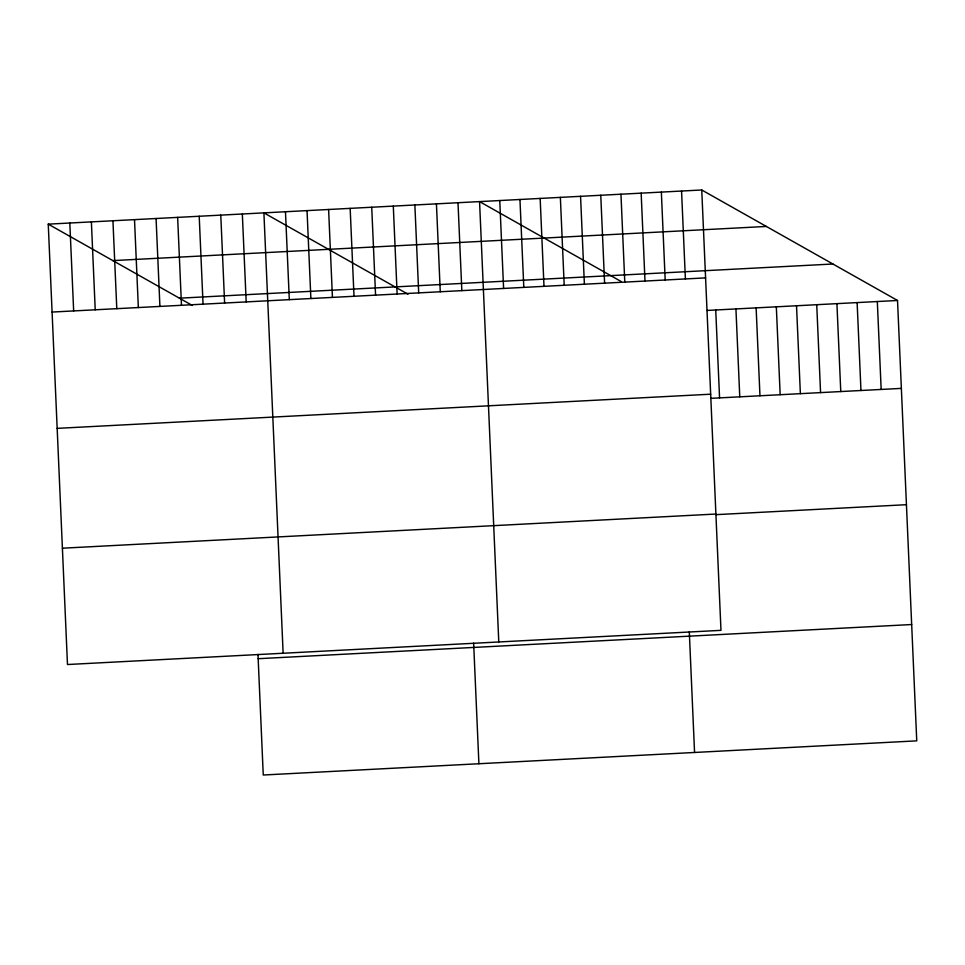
<?xml version="1.0" encoding="UTF-8"?>
<svg xmlns="http://www.w3.org/2000/svg" width="965" height="965" viewBox="0 0 965 965"><rect width="100%" height="100%" fill="white"/><g stroke="black" fill="none" stroke-linecap="round" stroke-linejoin="round"><path stroke-width="1.45" d="M701.748 189.984L720.976 630.35L67.478 664.523L48.25 224.145L701.748 189.984L897.522 300.477L916.75 740.855L263.252 775.016L257.981 654.427M112.857 260.61L766.355 226.449M179.418 298.185L832.916 264.012M52.086 312.057L705.596 277.884M707.08 310.441L897.522 300.477M57.164 428.364L710.674 394.203M710.916 398.34L901.358 388.388M62.399 548.204L715.897 514.043M715.994 514.659L906.437 504.695M258.174 658.709L911.672 624.536M621.062 281.466L479.557 201.601L498.784 641.966M407.99 294.204L263.903 212.867L283.131 653.245M48.25 224.145L192.337 305.471M877.318 301.538L881.166 389.438M857.125 302.588L860.961 390.499M836.92 303.649L840.768 391.549M816.728 304.699L820.564 392.61M796.523 305.76L800.371 393.66M776.33 306.81L780.166 394.721M756.126 307.871L759.962 395.771M735.933 308.921L739.769 396.832M715.728 309.982L719.564 397.882M681.555 191.034L685.391 278.945M689.3 631.87L694.559 752.471M661.351 192.095L665.187 279.995M641.158 193.145L644.994 281.056M620.953 194.206L624.789 282.106M600.761 195.256L604.597 283.167M580.556 196.317L584.392 284.217M560.363 197.379L564.199 285.278M540.159 198.428L543.995 286.34M519.954 199.49L523.802 287.389M499.761 200.539L503.597 288.451M458.001 202.722L461.837 290.634M473.634 643.148L478.905 763.749M436.433 203.856L440.269 291.756M414.866 204.978L418.701 292.89M393.298 206.112L397.134 294.011M371.73 207.234L375.566 295.145M350.162 208.368L354.01 296.267M328.607 209.489L332.443 297.401M307.039 210.623L310.875 298.523M285.471 211.745L289.307 299.645M242.336 214.001L246.184 301.9M220.78 215.123L224.616 303.034M199.212 216.257L203.048 304.156M177.644 217.378L181.48 305.29M156.077 218.512L159.913 306.412M134.509 219.634L138.345 307.546M112.941 220.768L116.789 308.667M91.386 221.89L95.221 309.801M69.818 223.024L73.654 310.923"/></g></svg>
